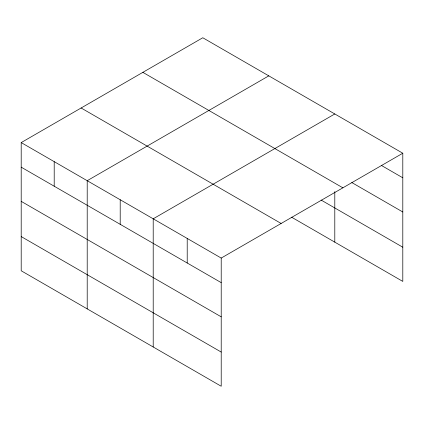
<?xml version="1.0" encoding="UTF-8"?>
<svg xmlns="http://www.w3.org/2000/svg" width="424" height="424" viewBox="0 0 424 424"><rect width="100%" height="100%" fill="white"/><g stroke="black" fill="none" stroke-linecap="round" stroke-linejoin="round"><path stroke-width="0.64" d="M221.211 316.829L221.211 258.068L21.2 142.591L21.2 270.772L221.211 386.248L221.211 316.829L21.2 201.352M21.2 142.591L202.789 37.752L402.8 153.228L402.8 281.409L291.553 217.178M268.795 75.859L87.206 180.698L87.206 308.879M334.796 113.966L153.207 218.805L153.207 346.986M221.211 258.068L402.8 153.228M381.266 165.365L402.8 177.799M351.798 182.543L402.8 211.989M142.867 72.35L342.878 187.827M321.138 200.07L402.8 247.219M81.122 107.993L281.133 223.469M21.2 167.162L221.211 282.638M21.2 236.581L221.211 352.058M334.796 191.648L334.796 242.146M187.212 238.436L187.212 263.007M120.204 199.752L120.204 224.323M54.203 161.645L54.203 186.216"/></g></svg>
